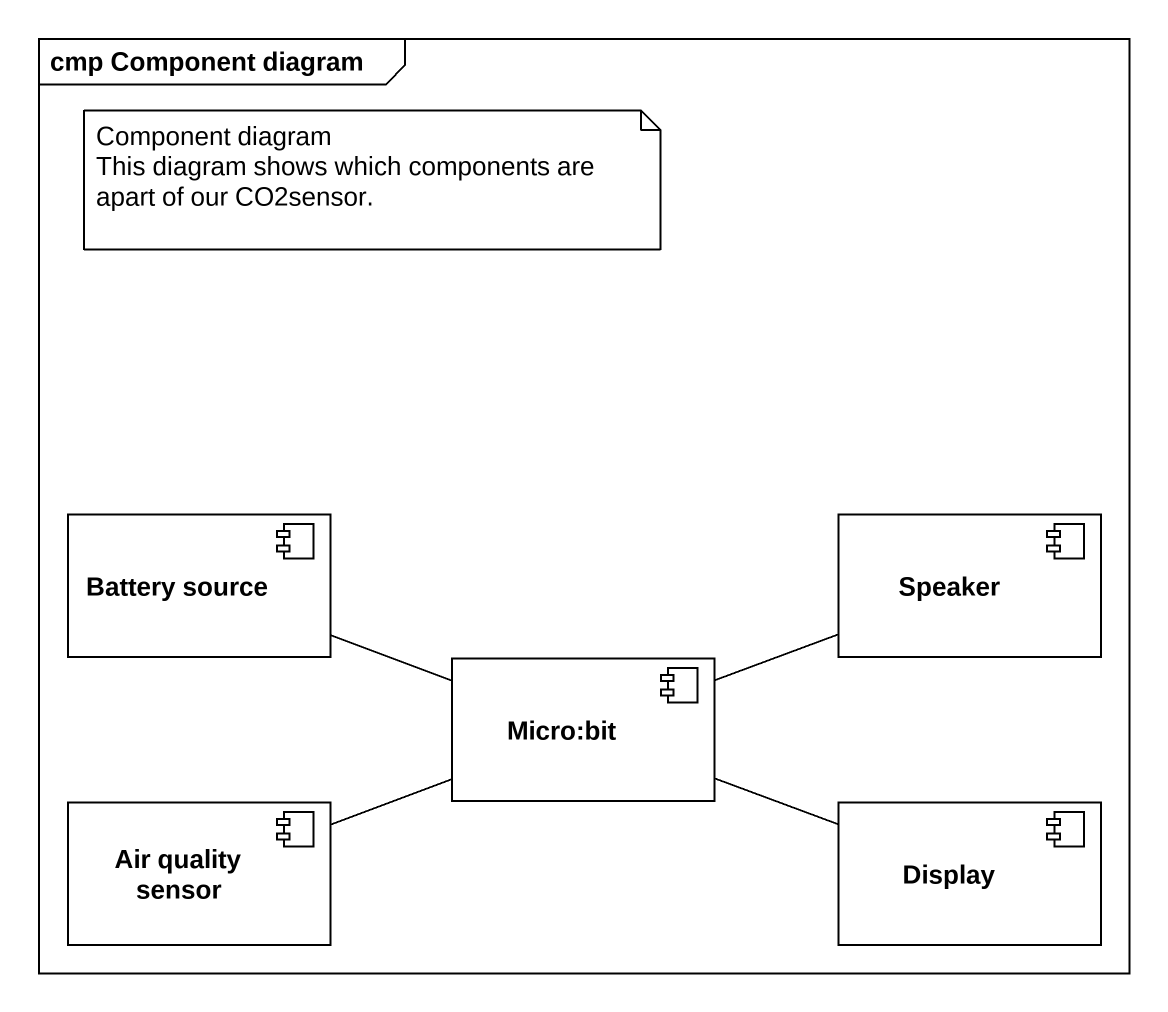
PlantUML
@startuml
mainframe cmp Component diagram
component "Battery source" as Battery_source
component Speaker
component "Micro:bit" as Micro_bit
component "Air quality sensor" as Air_quality_sensor
component Display
Battery_source -right- Micro_bit
Speaker -left- Micro_bit
Air_quality_sensor -right- Micro_bit
Display -left- Micro_bit
note as N1
  Component diagram
  This diagram shows which components are apart of our CO2sensor.
end note
@enduml
